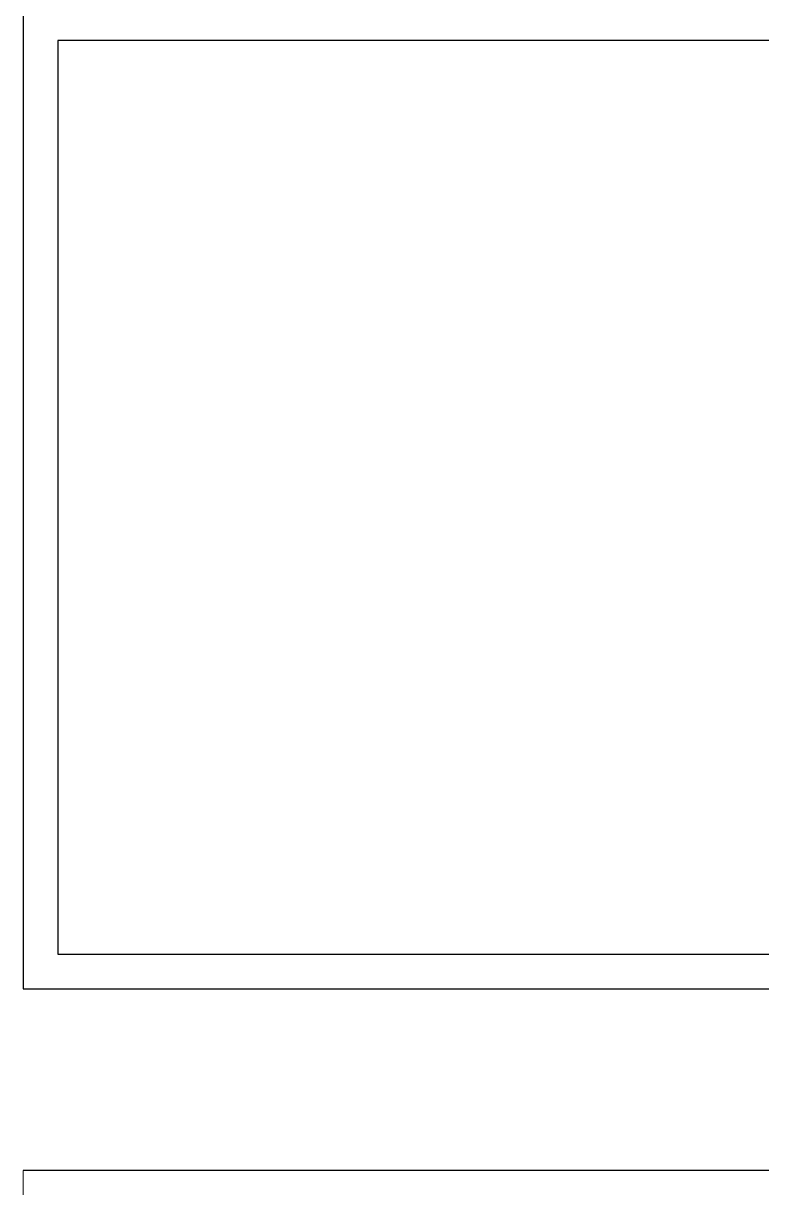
# Model space of a CAD drawing. Header units: inches. Extents: x -1851 to 6314, y -1304 to 4687.
# Drawn here: x -1610.6 to -1576.5, y 210.6 to 264.4 of the extents above; entities that cross this region are included whole.
import ezdxf

# ---------------------------------------------------------------- set-up
doc = ezdxf.new("R2010")
doc.units = ezdxf.units.IN
doc.header["$MEASUREMENT"] = 0
doc.layers.add('E-ARRY-TABL', color=9, linetype='Continuous')

# ---------------------------------------------------------------- blocks, each defined once
blk = doc.blocks.new('2.2.1_8 Mid Plan View')
at = {"color": 7, "linetype": 'Continuous', "lineweight": 15}
for p, q in [((-0.3006, -3.7368), (-0.3006, 2.6804)), ((0.3011, 2.6804), (0.3011, -3.7368)), ((-0.4154, -3.622), (-0.4154, 2.5656)), ((0.3011, -3.7368), (3.5556, -3.7368))]:
    blk.add_line(p, q, dxfattribs=at)

msp = doc.modelspace()

# ---------------------------------------------------------------- linework, layer by layer
at = {"layer": 'E-ARRY-TABL'}
for p, q in [((-1610.63001, 265.18507), (-1610.63001, 219.77427)), ((-1609.02781, 263.58287), (-1609.02781, 221.37647)), ((-1522.69238, 263.58287), (-1609.02781, 263.58287)), ((-1522.69238, 263.58287), (-1609.02781, 263.58287)), ((-1522.69238, 263.58287), (-1609.02781, 263.58287)), ((-1609.02781, 221.37647), (-1522.69238, 221.37647)), ((-1610.63001, 219.77427), (-1521.09018, 219.77427)), ((-1521.09018, 211.37877), (-1610.63001, 211.37877))]:
    msp.add_line(p, q, dxfattribs=at)

# ---------------------------------------------------------------- block references
at = {"layer": 'E-ARRY-TABL', "xscale": 13.95298604562408, "yscale": 13.95298604562408, "zscale": 13.95298604562408, "rotation": 270}
msp.add_blockref('2.2.1_8 Mid Plan View', (-1558.49, 215.57988), dxfattribs=at)

doc.saveas('drawing.dxf')
